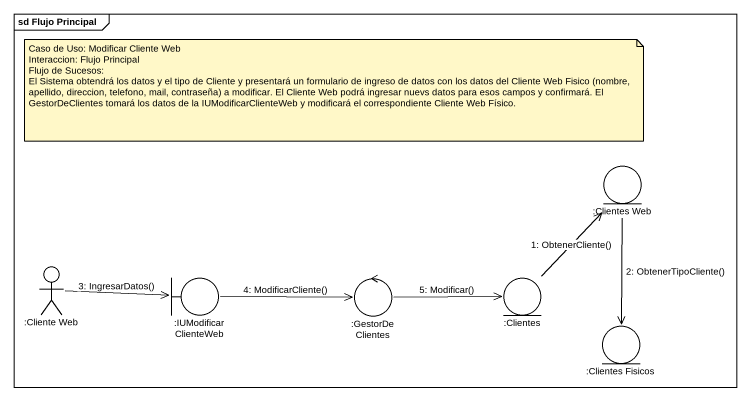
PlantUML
@startuml
mainframe sd Flujo Principal
entity ":Clientes Web" as Clientes_Web
actor ":Cliente Web" as Cliente_Web
boundary ":IUModificarClienteWeb" as IUModificarClienteWeb
control ":GestorDeClientes" as GestorDeClientes
entity ":Clientes" as Clientes
entity ":Clientes Fisicos" as Clientes_Fisicos
Clientes -up-> Clientes_Web : 1: ObtenerCliente()
Clientes_Web --> Clientes_Fisicos : 2: ObtenerTipoCliente()
Cliente_Web -right-> IUModificarClienteWeb : 3: IngresarDatos()
IUModificarClienteWeb -right-> GestorDeClientes : 4: ModificarCliente()
GestorDeClientes -right-> Clientes : 5: Modificar()
note as N1
  Caso de Uso: Modificar Cliente Web
  Interaccion: Flujo Principal
  Flujo de Sucesos:
  El Sistema obtendrá los datos y el tipo de Cliente y presentará un formulario de ingreso de datos con los datos del Cliente Web Fisico (nombre, apellido, direccion, telefono, mail, contraseña) a modificar. El Cliente Web podrá ingresar nuevs datos para esos campos y confirmará. El GestorDeClientes tomará los datos de la IUModificarClienteWeb y modificará el correspondiente Cliente Web Físico.
end note
@enduml
